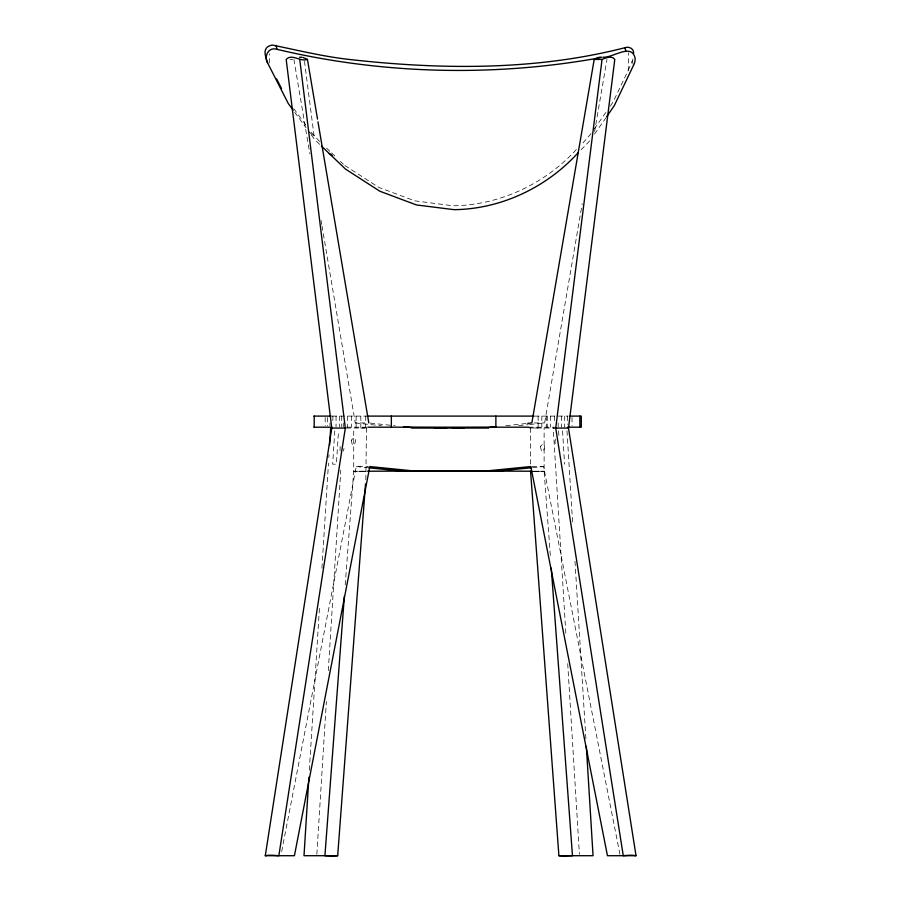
<?xml version="1.0" encoding="UTF-8"?>
<svg xmlns="http://www.w3.org/2000/svg" width="901" height="901" viewBox="0 0 901 901"><rect width="100%" height="100%" fill="white"/><g stroke="black" fill="none" stroke-linecap="round" stroke-linejoin="round"><path stroke-width="0.68" stroke-dasharray="4.5 3.38" d="M550.331 555.455L544.125 471.268L544.125 428.076M343.968 448.371L343.495 451.029M269.253 63.059L269.444 53.79M610.304 106.115L613.254 101.633L628.234 70.379L628.605 52.844M309.336 770.186L319.472 607.544M321.927 568.283L328.482 463.125M328.831 457.517L329 454.712M316.848 854.317L326.376 701.485M328.302 670.637L340.792 470.142M334.789 430.858L332.672 464.184L336.4 464.184L338.528 430.858M345.207 584.918L353.721 471.268L353.721 427.998M365.84 479.692L366.47 428.076M529.585 424.517L544.609 422.941L582.215 203.716M594.592 131.557L595.538 126.016M595.775 124.62L606.97 59.41M281.664 851.569L356.267 466.549L368.464 466.549M555.343 439.125L554.993 442.706L556.108 444.734M340.15 446.434L340.071 450.849M628.234 70.379L633.009 58.937M591.056 133.585L582.316 143.676M594.266 129.001L607.094 110.699M594.547 134.012L605.776 117.997M589.738 140.883L580.402 150.49M576.325 149.566C544.992 183.883 499.728 205.18 453.045 205.811L414.494 200.788L378.758 187.374L344.373 165.198M505.911 425.677L527.761 423.369M518.661 425.677L528.223 424.664M532.57 467.63L543.585 466.549L619.933 854.339M534.383 471.234L544.125 471.268L538.257 471.482A19.935 1.52 -4.1 0 1 533.651 471.482M346.221 428.065L367.585 427.952M353.721 471.268L366.47 471.268L363.677 471.482A19.935 1.43 4.4 0 1 358.046 471.448L353.721 471.268L367.721 471.223M290.032 59.41L292.611 59.41M332.278 416.104L366.493 416.104M534.631 416.104L555.14 416.104M558.169 416.104L568.103 416.104M321.995 225.914L355.264 422.941L367.462 422.941M534.406 422.941L544.609 422.941M346.581 427.187L366.493 427.187M528.707 427.187L554.475 427.187M360.659 427.998L364.454 427.998M534.135 427.986L538.167 427.986M557.088 428.076L553.259 428.076L565.986 635.588M532.108 466.549L543.585 466.549M530.576 471.268L544.125 471.268M529.112 427.952L554.329 428.065M356.267 466.549L368.869 467.81M370.21 423.087L395.179 425.768M355.264 422.941L381.619 425.768M319.618 141.491L311.014 132.154M326.545 148.124L330.509 151.92M331.5 152.866L336.456 157.607M340.42 161.403L343.382 164.241M319.641 144.34L314.562 139.385L309.201 132.064M309.325 131.963L314.201 136.907L304.504 61.392M293.771 108.616L306.081 125.43M294.728 112.321L306.013 127.717M632.232 60.964L633.516 65.503M293.895 59.41L309.82 153.767M321.06 220.362L321.77 224.529M566.988 430.881L572.743 524.821M574.984 561.278L585.909 739.338M567.709 663.632L579.411 854.317M562.562 430.858L564.555 464.184M558.597 430.858L559.014 437.796M572.034 417.49L572.034 425.801M567.506 416.104L567.506 424.416M564.702 416.104L564.702 427.187M561.582 416.104L561.582 427.187M558.169 423.031L558.169 427.187M554.475 416.104L554.475 421.645M550.511 416.104L550.511 427.187M547.267 416.104L547.267 427.187M546.288 416.104L546.288 427.187M541.839 416.104L541.839 427.187M538.122 416.104L538.122 427.187M530.576 427.998L530.576 465.682M365.716 416.104L365.716 427.187M360.817 416.104L360.817 427.187M356.098 416.104L356.098 427.187M351.593 416.104L351.593 427.187M347.313 416.104L347.313 427.187M343.292 423.031L343.292 427.187M341.727 416.104L341.727 427.187M339.531 416.104L339.531 427.187M336.039 416.104L336.039 427.187M332.852 416.104L332.852 421.645M329.969 423.031L329.969 425.801M327.412 417.49L327.412 425.801M325.171 417.49L325.171 425.801M540.521 446.423C542.346 461.965 548.585 436.951 540.521 446.423M351.39 440.15C353.248 455.715 359.578 430.667 351.39 440.15"/><path stroke-width="1.35" d="M433.809 470.896L447.256 470.896M451.311 470.964L464.758 470.998M308.897 777.203L304.009 855.713L337.684 855.713L365.524 483.905M329.62 444.903L330.667 428.076M344.362 596.147L324.923 855.713L329.259 855.894A19.935 1.43 4.4 0 0 334.89 855.927L337.684 855.713M636.027 855.713L633.189 855.286A20.295 3.007 -9.2 0 0 627.569 855.353L623.278 855.713L555.726 428.076L602.048 59.41C605.81 57.912 611.813 55.243 614.797 59.41L568.486 428.076L636.027 855.713L607.454 855.713L530.835 466.549L488.162 470.761L500.911 470.761L531.196 467.765M368.869 467.81L398.265 470.761L411.825 470.761L369.827 466.549L294.424 855.713L265.288 855.713L331.771 428.076L286.18 59.41C292.014 53.26 300.63 62.259 307.444 59.41L317.512 119.078M299.74 59.41L345.32 428.076L278.848 855.713L273.026 855.286A20.295 3.199 8.6 0 0 267.484 855.353L265.288 855.713M601.677 57.259A20.273 13.898 -90 0 0 598.422 57.45L594.21 59.41L531.849 422.941L527.761 423.369M606.576 116.848L614.347 105.496L634.327 63.611A8.278 4.809 -75.3 0 0 635.047 57.81C631.218 42.809 612.443 58.227 602.983 57.191M578.408 152.449C546.918 187.239 501.316 209.077 454.138 209.674L416.499 204.966L379.85 191.237L345.466 169.061L321.578 146.187M633.707 53.035C633.718 48.485 628.752 46.165 624.889 47.73C535.104 70.751 440.668 69.737 349.104 59.432C323.2 56.549 297.724 50.231 272.35 45.061C270.705 45.298 269.151 45.917 267.71 46.739C262.54 50.873 266.212 57.844 267.563 62.856L288.286 103.525L293.118 110.125M600.257 57.743C493.05 77.193 381.191 74.332 275.233 48.913C267.766 47.854 264.016 57.123 267.563 62.856M488.162 427.547L496.35 426.68M331.771 428.076L345.32 428.076M555.726 428.076L568.486 428.076M411.982 427.806L488.342 427.592M367.721 471.223L500.911 470.761M594.21 59.41L602.048 59.41M313.897 416.104L331.196 416.104M367.067 416.104L533.944 416.104M569.995 416.104L581.28 416.104L581.28 427.187L567.506 427.187M313.897 427.187L331.895 427.187M367.856 427.187L528.707 427.187M531.905 471.403L530.576 471.268L558.902 855.713L593.049 855.713L586.337 746.355M434.181 427.727L446.93 427.738M451.851 427.671L464.601 427.682M410.935 427.592L488.624 427.806M398.265 470.761L531.59 471.223M403.502 426.657L411.825 427.547M558.902 855.713L561.064 855.894A19.935 1.52 -4.1 0 0 566.594 855.927L572.462 855.713L551.266 568.08M302.973 57.45L307.444 59.41M329.315 153.598L332.109 155.321M276.63 78.916L281.562 88.602M624.889 47.73L625.981 51.605M275.976 45.377L277.069 49.24M317.985 121.849L368.813 422.941M579.861 416.104L579.861 427.187M495.877 416.104L495.877 427.187M391.349 416.104L391.349 427.187M314.201 416.104L314.201 427.187M299.515 57.259A20.273 14.765 90 0 1 301.824 57.259"/></g></svg>
